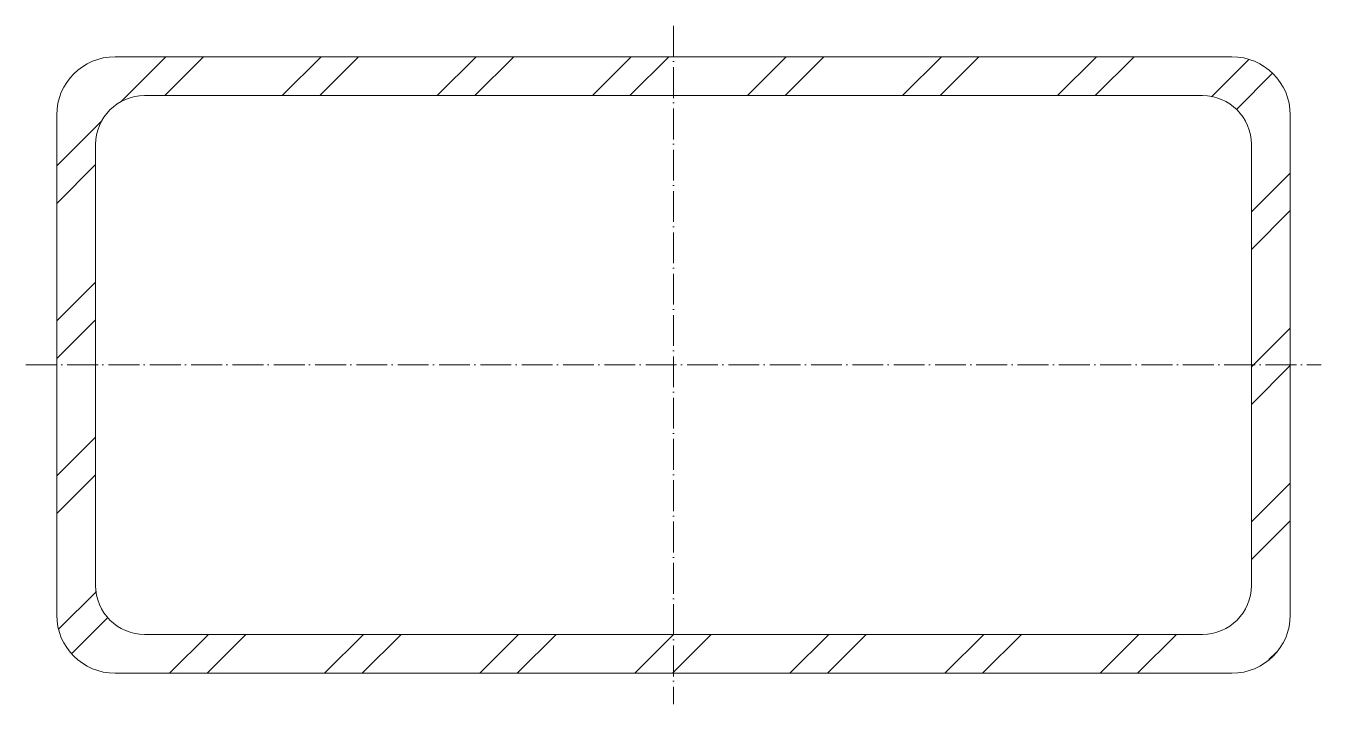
# Model space of a CAD drawing. Header units: metres. Extents: x -105 to 105, y -55 to 55.
import ezdxf

# ---------------------------------------------------------------- set-up
doc = ezdxf.new("R2010")
doc.units = ezdxf.units.M
doc.linetypes.add('MV_hartlijn_staal', pattern=[6.6, 5, -0.8, 0, -0.8])
doc.layers.add('A-DETL-GENF', color=92, linetype='Continuous', lineweight=18)

# ---------------------------------------------------------------- blocks, each defined once
blk = doc.blocks.new('28 Staalprofielen- koker RHS-2d - K200_100_6_3-5067770-00_0 Basismaterialen')
at = {"layer": 'A-DETL-GENF', "lineweight": 13}
h = blk.add_hatch(dxfattribs=at)
h.set_pattern_fill('FP_324', color=256, style=0, pattern_type=2)
h.set_pattern_definition([(225, (-4510.222, -3830.843), (12.57236, -12.57236), []), (225, (-4510.222, -3849.893), (12.57236, -12.57236), [])])
h.paths.add_polyline_path([(90.55, 50), (-90.55, 50), (-93, 49.68), (-95.27, 48.73), (-97.23, 47.23), (-98.73, 45.28), (-99.68, 43), (-100, 40.55), (-100, -40.55), (-99.68, -43), (-98.73, -45.27), (-97.23, -47.23), (-95.27, -48.73), (-93, -49.68), (-90.55, -50), (90.55, -50), (93, -49.68), (95.28, -48.73), (97.23, -47.23), (98.73, -45.27), (99.68, -43), (100, -40.55), (100, 40.55), (99.68, 43), (98.73, 45.28), (97.23, 47.23), (95.28, 48.73), (93, 49.68)])
h.paths.add_polyline_path([(85.75, 43.7), (87.81, 43.43), (89.73, 42.63), (91.37, 41.37), (92.63, 39.73), (93.43, 37.81), (93.7, 35.75), (93.7, -35.75), (93.43, -37.81), (92.63, -39.72), (91.37, -41.37), (89.73, -42.63), (87.81, -43.43), (85.75, -43.7), (-85.75, -43.7), (-87.81, -43.43), (-89.72, -42.63), (-91.37, -41.37), (-92.63, -39.72), (-93.43, -37.81), (-93.7, -35.75), (-93.7, 35.75), (-93.43, 37.81), (-92.63, 39.73), (-91.37, 41.37), (-89.72, 42.63), (-87.81, 43.43), (-85.75, 43.7)])
at = {"layer": 'A-DETL-GENF', "linetype": 'MV_hartlijn_staal', "lineweight": 13}
for p, q in [((0, 55), (0, -55)), ((-105, 0), (105, 0))]:
    blk.add_line(p, q, dxfattribs=at)
at = {"layer": 'A-DETL-GENF'}
for p, q in [((90.55, 50), (-90.55, 50)), ((90.55, 50), (-90.55, 50)), ((-85.75, 43.7), (85.75, 43.7)), ((85.75, 43.7), (-85.75, 43.7)), ((-100, 40.55), (-100, -40.55)), ((-100, 40.55), (-100, -40.55)), ((100, -40.55), (100, 40.55)), ((100, -40.55), (100, 40.55)), ((-93.7, -35.75), (-93.7, 35.75)), ((-93.7, 35.75), (-93.7, -35.75)), ((93.7, 35.75), (93.7, -35.75)), ((93.7, -35.75), (93.7, 35.75)), ((85.75, -43.7), (-85.75, -43.7)), ((-85.75, -43.7), (85.75, -43.7)), ((-90.55, -50), (90.55, -50)), ((-90.55, -50), (90.55, -50))]:
    blk.add_line(p, q, dxfattribs=at)
for centre, radius, start, end in [((-90.55, 40.55), 9.45, 90, 180), ((-90.55, 40.55), 9.45, 90, 180), ((90.55, 40.55), 9.45, 0, 90), ((90.55, 40.55), 9.45, 360, 90), ((-85.75, 35.75), 7.95, 90, 180), ((-85.75, 35.75), 7.95, 90, 180), ((85.75, 35.75), 7.95, 360, 90), ((85.75, 35.75), 7.95, 0, 90), ((-85.75, -35.75), 7.95, 180, 270), ((-85.75, -35.75), 7.95, 180, 270), ((85.75, -35.75), 7.95, 270, 360), ((85.75, -35.75), 7.95, 270, 0), ((-90.55, -40.55), 9.45, 180, 270), ((-90.55, -40.55), 9.45, 180, 270), ((90.55, -40.55), 9.45, 270, 0), ((90.55, -40.55), 9.45, 270, 0)]:
    blk.add_arc(centre, radius, start, end, dxfattribs=at)

msp = doc.modelspace()

# ---------------------------------------------------------------- block references
msp.add_blockref('28 Staalprofielen- koker RHS-2d - K200_100_6_3-5067770-00_0 Basismaterialen', (0, 0))

doc.saveas('drawing.dxf')
